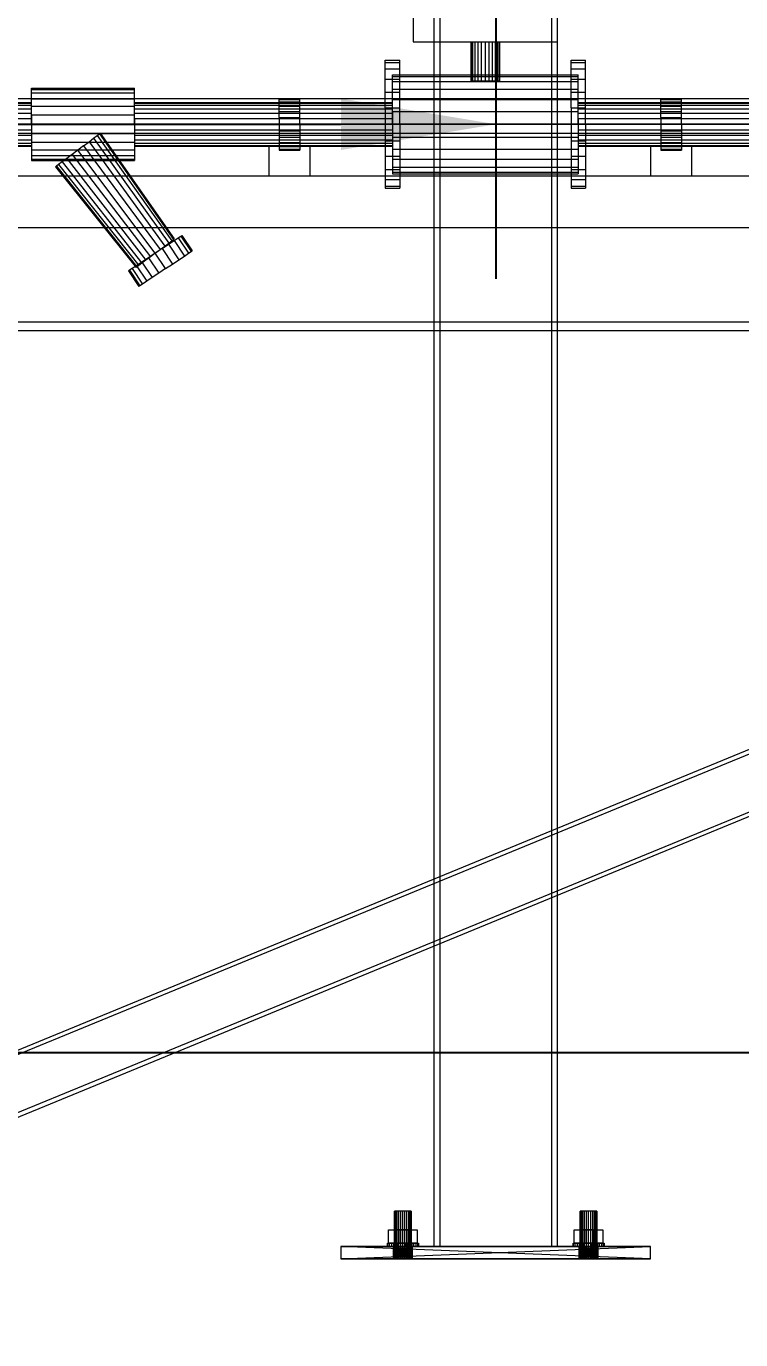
# Model space of a CAD drawing. Header units: millimetres. Extents: x -191664 to 191490, y -197311 to 10263.
# Drawn here: x 12815 to 13507, y -79 to 1195 of the extents above; entities that cross this region are included whole.
import ezdxf

# ---------------------------------------------------------------- set-up
doc = ezdxf.new("R2010")
doc.units = ezdxf.units.MM
for name, color, linetype, lineweight in [('COTAS_ENVOLVENTE_P', 1, 'Continuous', 0), ('COTAS_O', 1, 'Continuous', 0), ('COTAS_P', 1, 'Continuous', 0), ('lateral_dosificador', 7, 'Continuous', 0), ('lateral_mezcladora', 7, 'Continuous', 0)]:
    doc.layers.add(name, color=color, linetype=linetype, lineweight=lineweight)
doc.dimstyles.new('PLANTA_100', dxfattribs={"dimtxt": 250, "dimasz": 150, "dimexe": 150, "dimexo": 80, "dimgap": 100, "dimtad": 1, "dimtih": 1, "dimtoh": 1, "dimdec": 1, "dimdsep": 46, "dimcen": 0.09, "dimclrd": 1, "dimclre": 1, "dimclrt": 1, "dimadec": 0, "dimazin": 0, "dimtfac": 1, "dimtdec": 4, "dimtofl": 0, "dimtmove": 0, "dimatfit": 3, "dimfxl": 1, "dimtolj": 1, "dimtzin": 0, "dimarcsym": 0})

# ---------------------------------------------------------------- blocks, each defined once
blk = doc.blocks.new('*D4')
at = {"layer": 'COTAS_ENVOLVENTE_P', "color": 1, "lineweight": -2, "transparency": 16777216}
for p, q in [((0, -80), (0, -3250)), ((58855.1, -80), (58855.1, -3250)), ((150, -3100), (58705.1, -3100))]:
    blk.add_line(p, q, dxfattribs=at)
at = {"layer": 'COTAS_ENVOLVENTE_P', "color": 1, "transparency": 16777216}
for points in [[(150, -3075), (150, -3125), (0, -3100)], [(58705.1, -3075), (58705.1, -3125), (58855.1, -3100)]]:
    blk.add_solid(points, dxfattribs=at)
at = {"layer": 'Defpoints', "color": 0, "transparency": 16777216}
for p in [(0, 0), (58855.1, 0), (58855.1, -3100)]:
    blk.add_point(p, dxfattribs=at)
blk = doc.blocks.new('*D13')
at = {"layer": 'COTAS_O', "color": 1, "lineweight": -2, "transparency": 16777216}
for p, q in [((11569.5, 1920), (11569.5, 950)), ((13269.5, 1920), (13269.5, 950)), ((11719.5, 1100), (13119.5, 1100))]:
    blk.add_line(p, q, dxfattribs=at)
at = {"layer": 'COTAS_O', "color": 1, "transparency": 16777216}
for points in [[(11719.5, 1125), (11719.5, 1075), (11569.5, 1100)], [(13119.5, 1125), (13119.5, 1075), (13269.5, 1100)]]:
    blk.add_solid(points, dxfattribs=at)
at = {"layer": 'Defpoints', "color": 0, "transparency": 16777216}
for p in [(11569.5, 2000), (13269.5, 2000), (13269.5, 1100)]:
    blk.add_point(p, dxfattribs=at)
blk = doc.blocks.new('*D15')
at = {"layer": 'COTAS_O', "color": 1, "lineweight": -2, "transparency": 16777216}
for p, q in [((10569.5, 1020), (10569.5, 50)), ((16769.5, 1020), (16769.5, 50)), ((10719.5, 200), (16619.5, 200))]:
    blk.add_line(p, q, dxfattribs=at)
at = {"layer": 'COTAS_O', "color": 1, "transparency": 16777216}
for points in [[(10719.5, 225), (10719.5, 175), (10569.5, 200)], [(16619.5, 225), (16619.5, 175), (16769.5, 200)]]:
    blk.add_solid(points, dxfattribs=at)
at = {"layer": 'Defpoints', "color": 0, "transparency": 16777216}
for p in [(10569.5, 1100), (16769.5, 1100), (16769.5, 200)]:
    blk.add_point(p, dxfattribs=at)
blk = doc.blocks.new('*D21')
at = {"layer": 'COTAS_P', "color": 1, "lineweight": -2, "transparency": 16777216}
for p, q in [((0, -80), (0, -2350)), ((58117.1, -80), (58117.1, -2350)), ((150, -2200), (57967.1, -2200))]:
    blk.add_line(p, q, dxfattribs=at)
at = {"layer": 'COTAS_P', "color": 1, "transparency": 16777216}
for points in [[(150, -2175), (150, -2225), (0, -2200)], [(57967.1, -2175), (57967.1, -2225), (58117.1, -2200)]]:
    blk.add_solid(points, dxfattribs=at)
at = {"layer": 'Defpoints', "color": 0, "transparency": 16777216}
for p in [(0, 0), (58117.1, 0), (58117.1, -2200)]:
    blk.add_point(p, dxfattribs=at)

msp = doc.modelspace()

# ---------------------------------------------------------------- linework, layer by layer
at = {"layer": 'lateral_dosificador', "color": 8, "true_color": 0x667b86}
for p, q in [((13209.53, 2000), (13209.53, 12)), ((13215.53, 12), (13215.53, 2000)), ((13323.53, 2000), (13323.53, 12)), ((13329.53, 12), (13329.53, 2000)), ((13209.53, 12), (13329.53, 12)), ((13209.53, 12), (13215.53, 12)), ((13323.53, 12), (13329.53, 12))]:
    msp.add_line(p, q, dxfattribs=at)
at = {"layer": 'lateral_dosificador', "color": 9, "true_color": 0xaeb9be}
for p, q in [((13171.8, 46), (13171.53, 46)), ((13171.53, 0), (13171.53, 46)), ((13172.6, 46), (13171.8, 46)), ((13171.8, 0), (13171.8, 46)), ((13173.87, 46), (13172.6, 46)), ((13172.6, 0), (13172.6, 46)), ((13175.53, 46), (13173.87, 46)), ((13173.87, 0), (13173.87, 46)), ((13177.46, 46), (13175.53, 46)), ((13175.53, 0), (13175.53, 46)), ((13179.53, 46), (13177.46, 46)), ((13177.46, 0), (13177.46, 46)), ((13181.6, 46), (13179.53, 46)), ((13179.53, 0), (13179.53, 46)), ((13183.53, 46), (13181.6, 46)), ((13181.6, 0), (13181.6, 46)), ((13185.19, 46), (13183.53, 46)), ((13183.53, 0), (13183.53, 46)), ((13186.46, 46), (13185.19, 46)), ((13185.19, 0), (13185.19, 46)), ((13187.26, 46), (13186.46, 46)), ((13186.46, 0), (13186.46, 46)), ((13187.53, 46), (13187.26, 46)), ((13187.26, 0), (13187.26, 46)), ((13187.53, 46), (13187.53, 0)), ((13351.8, 46), (13351.53, 46)), ((13351.53, 0), (13351.53, 46)), ((13352.6, 46), (13351.8, 46)), ((13351.8, 0), (13351.8, 46)), ((13353.87, 46), (13352.6, 46)), ((13352.6, 0), (13352.6, 46)), ((13355.53, 46), (13353.87, 46)), ((13353.87, 0), (13353.87, 46)), ((13357.46, 46), (13355.53, 46)), ((13355.53, 0), (13355.53, 46)), ((13359.53, 46), (13357.46, 46)), ((13357.46, 0), (13357.46, 46)), ((13361.6, 46), (13359.53, 46)), ((13359.53, 0), (13359.53, 46)), ((13363.53, 46), (13361.6, 46)), ((13361.6, 0), (13361.6, 46)), ((13365.19, 46), (13363.53, 46)), ((13363.53, 0), (13363.53, 46)), ((13366.46, 46), (13365.19, 46)), ((13365.19, 0), (13365.19, 46)), ((13367.26, 46), (13366.46, 46)), ((13366.46, 0), (13366.46, 46)), ((13367.53, 46), (13367.26, 46)), ((13367.26, 0), (13367.26, 46)), ((13367.53, 46), (13367.53, 0)), ((13171.8, 0), (13171.53, 0)), ((13172.6, 0), (13171.8, 0)), ((13173.87, 0), (13172.6, 0)), ((13175.53, 0), (13173.87, 0)), ((13177.46, 0), (13175.53, 0)), ((13179.53, 0), (13177.46, 0)), ((13181.6, 0), (13179.53, 0)), ((13183.53, 0), (13181.6, 0)), ((13185.19, 0), (13183.53, 0)), ((13186.46, 0), (13185.19, 0)), ((13187.26, 0), (13186.46, 0)), ((13187.26, 0), (13187.53, 0)), ((13351.8, 0), (13351.53, 0)), ((13352.6, 0), (13351.8, 0)), ((13353.87, 0), (13352.6, 0)), ((13355.53, 0), (13353.87, 0)), ((13357.46, 0), (13355.53, 0)), ((13359.53, 0), (13357.46, 0)), ((13361.6, 0), (13359.53, 0)), ((13363.53, 0), (13361.6, 0)), ((13365.19, 0), (13363.53, 0)), ((13366.46, 0), (13365.19, 0)), ((13367.26, 0), (13366.46, 0)), ((13367.26, 0), (13367.53, 0))]:
    msp.add_line(p, q, dxfattribs=at)
at = {"layer": 'lateral_dosificador', "color": 252, "true_color": 0x8ba19a}
for p, q in [((13165.68, 15), (13165.68, 28)), ((13165.68, 28), (13172.6, 28)), ((13165.68, 28), (13171.53, 28)), ((13175.53, 28), (13171.53, 28)), ((13171.53, 28), (13171.53, 15)), ((13172.6, 15), (13172.6, 28)), ((13172.6, 28), (13186.45, 28)), ((13172.6, 28), (13175.53, 28)), ((13183.53, 28), (13175.53, 28)), ((13175.53, 28), (13175.53, 15)), ((13187.53, 28), (13183.53, 28)), ((13183.53, 28), (13183.53, 15)), ((13186.45, 28), (13183.53, 28)), ((13186.45, 15), (13186.45, 28)), ((13186.45, 28), (13193.38, 28)), ((13187.53, 15), (13187.53, 28)), ((13187.53, 28), (13193.38, 28)), ((13193.38, 28), (13193.38, 15)), ((13345.68, 15), (13345.68, 28)), ((13345.68, 28), (13352.6, 28)), ((13345.68, 28), (13351.53, 28)), ((13355.53, 28), (13351.53, 28)), ((13351.53, 28), (13351.53, 15)), ((13352.6, 15), (13352.6, 28)), ((13352.6, 28), (13366.45, 28)), ((13352.6, 28), (13355.53, 28)), ((13363.53, 28), (13355.53, 28)), ((13355.53, 28), (13355.53, 15)), ((13367.53, 28), (13363.53, 28)), ((13363.53, 28), (13363.53, 15)), ((13366.45, 28), (13363.53, 28)), ((13366.45, 15), (13366.45, 28)), ((13366.45, 28), (13373.38, 28)), ((13367.53, 15), (13367.53, 28)), ((13367.53, 28), (13373.38, 28)), ((13373.38, 28), (13373.38, 15)), ((13164.53, 12), (13164.53, 15)), ((13164.53, 15), (13165.04, 15)), ((13164.53, 15), (13170.53, 15)), ((13165.04, 12), (13165.04, 15)), ((13165.04, 15), (13166.54, 15)), ((13165.04, 15), (13170.84, 15)), ((13172.6, 15), (13165.68, 15)), ((13171.53, 15), (13165.68, 15)), ((13166.54, 12), (13166.54, 15)), ((13166.54, 15), (13168.92, 15)), ((13166.54, 15), (13171.73, 15)), ((13168.92, 12), (13168.92, 15)), ((13168.92, 15), (13172.03, 15)), ((13168.92, 15), (13173.16, 15)), ((13170.84, 15), (13170.53, 15)), ((13170.53, 15), (13170.53, 12)), ((13171.73, 15), (13170.84, 15)), ((13170.84, 15), (13170.84, 12)), ((13171.53, 15), (13175.53, 15)), ((13173.16, 15), (13171.73, 15)), ((13171.73, 15), (13171.73, 12)), ((13172.03, 12), (13172.03, 15)), ((13172.03, 15), (13175.65, 15)), ((13172.03, 15), (13175.03, 15)), ((13186.45, 15), (13172.6, 15)), ((13175.53, 15), (13172.6, 15)), ((13175.03, 15), (13173.16, 15)), ((13173.16, 15), (13173.16, 12)), ((13177.2, 15), (13175.03, 15)), ((13175.03, 15), (13175.03, 12)), ((13175.53, 15), (13183.53, 15)), ((13175.65, 12), (13175.65, 15)), ((13175.65, 15), (13179.53, 15)), ((13175.65, 15), (13177.2, 15)), ((13179.53, 15), (13177.2, 15)), ((13177.2, 15), (13177.2, 12)), ((13179.53, 12), (13179.53, 15)), ((13179.53, 15), (13183.41, 15)), ((13181.86, 15), (13179.53, 15)), ((13184.03, 15), (13181.86, 15)), ((13181.86, 15), (13181.86, 12)), ((13183.41, 15), (13181.86, 15)), ((13183.41, 12), (13183.41, 15)), ((13183.41, 15), (13187.03, 15)), ((13183.53, 15), (13187.53, 15)), ((13183.53, 15), (13186.45, 15)), ((13185.89, 15), (13184.03, 15)), ((13184.03, 15), (13184.03, 12)), ((13187.03, 15), (13184.03, 15)), ((13187.32, 15), (13185.89, 15)), ((13185.89, 15), (13185.89, 12)), ((13190.14, 15), (13185.89, 15)), ((13193.38, 15), (13186.45, 15)), ((13187.03, 12), (13187.03, 15)), ((13187.03, 15), (13190.14, 15)), ((13188.22, 15), (13187.32, 15)), ((13187.32, 15), (13187.32, 12)), ((13192.52, 15), (13187.32, 15)), ((13193.38, 15), (13187.53, 15)), ((13188.53, 15), (13188.22, 15)), ((13188.22, 15), (13188.22, 12)), ((13194.02, 15), (13188.22, 15)), ((13188.53, 12), (13188.53, 15)), ((13188.53, 15), (13194.53, 15)), ((13190.14, 12), (13190.14, 15)), ((13190.14, 15), (13192.52, 15)), ((13192.52, 12), (13192.52, 15)), ((13192.52, 15), (13194.02, 15)), ((13194.02, 12), (13194.02, 15)), ((13194.02, 15), (13194.53, 15)), ((13194.53, 15), (13194.53, 12)), ((13344.53, 12), (13344.53, 15)), ((13344.53, 15), (13345.04, 15)), ((13344.53, 15), (13350.53, 15)), ((13345.04, 12), (13345.04, 15)), ((13345.04, 15), (13346.54, 15)), ((13345.04, 15), (13350.84, 15)), ((13352.6, 15), (13345.68, 15)), ((13351.53, 15), (13345.68, 15)), ((13346.54, 12), (13346.54, 15)), ((13346.54, 15), (13348.92, 15)), ((13346.54, 15), (13351.73, 15)), ((13348.92, 12), (13348.92, 15)), ((13348.92, 15), (13352.03, 15)), ((13348.92, 15), (13353.16, 15)), ((13350.84, 15), (13350.53, 15)), ((13350.53, 15), (13350.53, 12)), ((13351.73, 15), (13350.84, 15)), ((13350.84, 15), (13350.84, 12)), ((13351.53, 15), (13355.53, 15)), ((13353.16, 15), (13351.73, 15)), ((13351.73, 15), (13351.73, 12)), ((13352.03, 12), (13352.03, 15)), ((13352.03, 15), (13355.65, 15)), ((13352.03, 15), (13355.03, 15)), ((13366.45, 15), (13352.6, 15)), ((13355.53, 15), (13352.6, 15)), ((13355.03, 15), (13353.16, 15)), ((13353.16, 15), (13353.16, 12)), ((13357.2, 15), (13355.03, 15)), ((13355.03, 15), (13355.03, 12)), ((13355.53, 15), (13363.53, 15)), ((13355.65, 12), (13355.65, 15)), ((13355.65, 15), (13359.53, 15)), ((13355.65, 15), (13357.2, 15)), ((13359.53, 15), (13357.2, 15)), ((13357.2, 15), (13357.2, 12)), ((13359.53, 12), (13359.53, 15)), ((13359.53, 15), (13363.41, 15)), ((13361.86, 15), (13359.53, 15)), ((13364.03, 15), (13361.86, 15)), ((13361.86, 15), (13361.86, 12)), ((13363.41, 15), (13361.86, 15)), ((13363.41, 12), (13363.41, 15)), ((13363.41, 15), (13367.03, 15)), ((13363.53, 15), (13367.53, 15)), ((13363.53, 15), (13366.45, 15)), ((13365.89, 15), (13364.03, 15)), ((13364.03, 15), (13364.03, 12)), ((13367.03, 15), (13364.03, 15)), ((13367.32, 15), (13365.89, 15)), ((13365.89, 15), (13365.89, 12)), ((13370.14, 15), (13365.89, 15)), ((13373.38, 15), (13366.45, 15)), ((13367.03, 12), (13367.03, 15)), ((13367.03, 15), (13370.14, 15)), ((13368.22, 15), (13367.32, 15)), ((13367.32, 15), (13367.32, 12)), ((13372.52, 15), (13367.32, 15)), ((13373.38, 15), (13367.53, 15)), ((13368.53, 15), (13368.22, 15)), ((13368.22, 15), (13368.22, 12)), ((13374.02, 15), (13368.22, 15)), ((13368.53, 12), (13368.53, 15)), ((13368.53, 15), (13374.53, 15)), ((13370.14, 12), (13370.14, 15)), ((13370.14, 15), (13372.52, 15)), ((13372.52, 12), (13372.52, 15)), ((13372.52, 15), (13374.02, 15)), ((13374.02, 12), (13374.02, 15)), ((13374.02, 15), (13374.53, 15)), ((13374.53, 15), (13374.53, 12)), ((13165.04, 12), (13164.53, 12)), ((13170.53, 12), (13164.53, 12)), ((13166.54, 12), (13165.04, 12)), ((13170.84, 12), (13165.04, 12)), ((13168.92, 12), (13166.54, 12)), ((13171.73, 12), (13166.54, 12)), ((13172.03, 12), (13168.92, 12)), ((13173.16, 12), (13168.92, 12)), ((13170.53, 12), (13170.84, 12)), ((13170.84, 12), (13171.73, 12)), ((13171.73, 12), (13173.16, 12)), ((13175.65, 12), (13172.03, 12)), ((13175.03, 12), (13172.03, 12)), ((13173.16, 12), (13175.03, 12)), ((13175.03, 12), (13177.2, 12)), ((13179.53, 12), (13175.65, 12)), ((13177.2, 12), (13175.65, 12)), ((13177.2, 12), (13179.53, 12)), ((13183.41, 12), (13179.53, 12)), ((13179.53, 12), (13181.86, 12)), ((13181.86, 12), (13184.03, 12)), ((13181.86, 12), (13183.41, 12)), ((13187.03, 12), (13183.41, 12)), ((13184.03, 12), (13185.89, 12)), ((13184.03, 12), (13187.03, 12)), ((13185.89, 12), (13187.32, 12)), ((13185.89, 12), (13190.14, 12)), ((13190.14, 12), (13187.03, 12)), ((13187.32, 12), (13188.22, 12)), ((13187.32, 12), (13192.52, 12)), ((13188.22, 12), (13188.53, 12)), ((13188.22, 12), (13194.02, 12)), ((13194.53, 12), (13188.53, 12)), ((13192.52, 12), (13190.14, 12)), ((13194.02, 12), (13192.52, 12)), ((13194.53, 12), (13194.02, 12)), ((13345.04, 12), (13344.53, 12)), ((13350.53, 12), (13344.53, 12)), ((13346.54, 12), (13345.04, 12)), ((13350.84, 12), (13345.04, 12)), ((13348.92, 12), (13346.54, 12)), ((13351.73, 12), (13346.54, 12)), ((13352.03, 12), (13348.92, 12)), ((13353.16, 12), (13348.92, 12)), ((13350.53, 12), (13350.84, 12)), ((13350.84, 12), (13351.73, 12)), ((13351.73, 12), (13353.16, 12)), ((13355.65, 12), (13352.03, 12)), ((13355.03, 12), (13352.03, 12)), ((13353.16, 12), (13355.03, 12)), ((13355.03, 12), (13357.2, 12)), ((13359.53, 12), (13355.65, 12)), ((13357.2, 12), (13355.65, 12)), ((13357.2, 12), (13359.53, 12)), ((13363.41, 12), (13359.53, 12)), ((13359.53, 12), (13361.86, 12)), ((13361.86, 12), (13364.03, 12)), ((13361.86, 12), (13363.41, 12)), ((13367.03, 12), (13363.41, 12)), ((13364.03, 12), (13365.89, 12)), ((13364.03, 12), (13367.03, 12)), ((13365.89, 12), (13367.32, 12)), ((13365.89, 12), (13370.14, 12)), ((13370.14, 12), (13367.03, 12)), ((13367.32, 12), (13368.22, 12)), ((13367.32, 12), (13372.52, 12)), ((13368.22, 12), (13368.53, 12)), ((13368.22, 12), (13374.02, 12)), ((13374.53, 12), (13368.53, 12)), ((13372.52, 12), (13370.14, 12)), ((13374.02, 12), (13372.52, 12)), ((13374.53, 12), (13374.02, 12))]:
    msp.add_line(p, q, dxfattribs=at)
at = {"layer": 'lateral_dosificador', "color": 252, "true_color": 0x82929a}
for p, q in [((13170.53, 12), (13119.53, 12)), ((13119.53, 12), (13170.7, 12)), ((13119.53, 12), (13171.21, 12)), ((13119.53, 12), (13172.05, 12)), ((13119.53, 12), (13173.16, 12)), ((13119.53, 12), (13174.53, 12)), ((13119.53, 12), (13176.08, 12)), ((13119.53, 12), (13177.77, 12)), ((13119.53, 12), (13179.53, 12)), ((13119.53, 12), (13181.28, 12)), ((13419.53, 12), (13119.53, 12)), ((13119.53, 12), (13182.97, 12)), ((13119.53, 12), (13184.53, 12)), ((13119.53, 12), (13185.89, 12)), ((13419.53, 0), (13119.53, 12)), ((13119.53, 12), (13119.53, 0)), ((13119.53, 0), (13419.53, 12)), ((13119.53, 0), (13170.53, 0)), ((13170.7, 0), (13119.53, 0)), ((13171.21, 0), (13119.53, 0)), ((13172.05, 0), (13119.53, 0)), ((13173.16, 0), (13119.53, 0)), ((13174.53, 0), (13119.53, 0)), ((13176.08, 0), (13119.53, 0)), ((13177.77, 0), (13119.53, 0)), ((13179.53, 0), (13119.53, 0)), ((13181.28, 0), (13119.53, 0)), ((13119.53, 0), (13419.53, 0)), ((13182.97, 0), (13119.53, 0)), ((13184.53, 0), (13119.53, 0)), ((13185.89, 0), (13119.53, 0)), ((13170.7, 12), (13170.53, 12)), ((13170.53, 0), (13170.7, 12)), ((13170.53, 0), (13170.53, 12)), ((13170.7, 0), (13170.53, 12)), ((13170.53, 0), (13170.7, 0)), ((13171.21, 12), (13170.7, 12)), ((13170.7, 0), (13171.21, 12)), ((13170.7, 0), (13170.7, 12)), ((13171.21, 0), (13170.7, 12)), ((13170.7, 0), (13171.21, 0)), ((13172.05, 12), (13171.21, 12)), ((13171.21, 0), (13172.05, 12)), ((13171.21, 0), (13171.21, 12)), ((13172.05, 0), (13171.21, 12)), ((13171.21, 0), (13172.05, 0)), ((13173.16, 12), (13172.05, 12)), ((13172.05, 12), (13185.89, 12)), ((13172.05, 0), (13173.16, 12)), ((13172.05, 0), (13172.05, 12)), ((13173.16, 0), (13172.05, 12)), ((13172.05, 0), (13173.16, 0)), ((13185.89, 0), (13172.05, 0)), ((13174.53, 12), (13173.16, 12)), ((13173.16, 12), (13185.89, 12)), ((13173.16, 12), (13359.53, 12)), ((13173.16, 12), (13361.28, 12)), ((13173.16, 12), (13362.97, 12)), ((13173.16, 12), (13364.53, 12)), ((13173.16, 12), (13365.89, 12)), ((13173.16, 0), (13174.53, 12)), ((13173.16, 0), (13173.16, 12)), ((13174.53, 0), (13173.16, 12)), ((13173.16, 0), (13174.53, 0)), ((13185.89, 0), (13173.16, 0)), ((13359.53, 0), (13173.16, 0)), ((13361.28, 0), (13173.16, 0)), ((13362.97, 0), (13173.16, 0)), ((13364.53, 0), (13173.16, 0)), ((13365.89, 0), (13173.16, 0)), ((13176.08, 12), (13174.53, 12)), ((13174.53, 12), (13365.89, 12)), ((13174.53, 0), (13176.08, 12)), ((13174.53, 0), (13174.53, 12)), ((13176.08, 0), (13174.53, 12)), ((13174.53, 0), (13176.08, 0)), ((13365.89, 0), (13174.53, 0)), ((13177.77, 12), (13176.08, 12)), ((13176.08, 12), (13365.89, 12)), ((13176.08, 0), (13177.77, 12)), ((13176.08, 0), (13176.08, 12)), ((13177.77, 0), (13176.08, 12)), ((13176.08, 0), (13177.77, 0)), ((13365.89, 0), (13176.08, 0)), ((13179.53, 12), (13177.77, 12)), ((13177.77, 12), (13419.53, 12)), ((13177.77, 12), (13365.89, 12)), ((13177.77, 0), (13179.53, 12)), ((13177.77, 0), (13177.77, 12)), ((13179.53, 0), (13177.77, 12)), ((13177.77, 0), (13179.53, 0)), ((13419.53, 0), (13177.77, 0)), ((13365.89, 0), (13177.77, 0)), ((13179.53, 12), (13181.28, 12)), ((13350.53, 12), (13179.53, 12)), ((13350.7, 12), (13179.53, 12)), ((13351.21, 12), (13179.53, 12)), ((13179.53, 12), (13419.53, 12)), ((13352.05, 12), (13179.53, 12)), ((13353.16, 12), (13179.53, 12)), ((13354.53, 12), (13179.53, 12)), ((13356.08, 12), (13179.53, 12)), ((13357.77, 12), (13179.53, 12)), ((13359.53, 12), (13179.53, 12)), ((13179.53, 12), (13365.89, 12)), ((13179.53, 0), (13181.28, 12)), ((13179.53, 0), (13179.53, 12)), ((13181.28, 0), (13179.53, 12)), ((13181.28, 0), (13179.53, 0)), ((13179.53, 0), (13350.53, 0)), ((13179.53, 0), (13350.7, 0)), ((13179.53, 0), (13351.21, 0)), ((13419.53, 0), (13179.53, 0)), ((13179.53, 0), (13352.05, 0)), ((13179.53, 0), (13353.16, 0)), ((13179.53, 0), (13354.53, 0)), ((13179.53, 0), (13356.08, 0)), ((13179.53, 0), (13357.77, 0)), ((13179.53, 0), (13359.53, 0)), ((13365.89, 0), (13179.53, 0)), ((13181.28, 12), (13182.97, 12)), ((13350.53, 12), (13181.28, 12)), ((13350.7, 12), (13181.28, 12)), ((13181.28, 0), (13182.97, 12)), ((13181.28, 0), (13181.28, 12)), ((13182.97, 0), (13181.28, 12)), ((13182.97, 0), (13181.28, 0)), ((13181.28, 0), (13350.53, 0)), ((13181.28, 0), (13350.7, 0)), ((13182.97, 12), (13184.53, 12)), ((13350.53, 12), (13182.97, 12)), ((13350.7, 12), (13182.97, 12)), ((13182.97, 0), (13184.53, 12)), ((13182.97, 0), (13182.97, 12)), ((13184.53, 0), (13182.97, 12)), ((13184.53, 0), (13182.97, 0)), ((13182.97, 0), (13350.53, 0)), ((13182.97, 0), (13350.7, 0)), ((13184.53, 12), (13185.89, 12)), ((13350.53, 12), (13184.53, 12)), ((13350.7, 12), (13184.53, 12)), ((13419.53, 12), (13184.53, 12)), ((13184.53, 12), (13359.53, 12)), ((13184.53, 0), (13185.89, 12)), ((13184.53, 0), (13184.53, 12)), ((13185.89, 0), (13184.53, 12)), ((13185.89, 0), (13184.53, 0)), ((13184.53, 0), (13350.53, 0)), ((13184.53, 0), (13350.7, 0)), ((13184.53, 0), (13419.53, 0)), ((13359.53, 0), (13184.53, 0)), ((13185.89, 12), (13187.01, 12)), ((13350.53, 12), (13185.89, 12)), ((13350.7, 12), (13185.89, 12)), ((13185.89, 12), (13359.53, 12)), ((13185.89, 0), (13187.01, 12)), ((13185.89, 0), (13185.89, 12)), ((13187.01, 0), (13185.89, 12)), ((13187.01, 0), (13185.89, 0)), ((13185.89, 0), (13350.53, 0)), ((13185.89, 0), (13350.7, 0)), ((13359.53, 0), (13185.89, 0)), ((13187.01, 12), (13187.84, 12)), ((13350.53, 12), (13187.01, 12)), ((13350.7, 12), (13187.01, 12)), ((13187.01, 12), (13359.53, 12)), ((13187.01, 0), (13187.84, 12)), ((13187.01, 0), (13187.01, 12)), ((13187.84, 0), (13187.01, 12)), ((13187.84, 0), (13187.01, 0)), ((13187.01, 0), (13350.53, 0)), ((13187.01, 0), (13350.7, 0)), ((13359.53, 0), (13187.01, 0)), ((13187.84, 12), (13188.36, 12)), ((13350.53, 12), (13187.84, 12)), ((13350.7, 12), (13187.84, 12)), ((13187.84, 12), (13359.53, 12)), ((13187.84, 0), (13188.36, 12)), ((13187.84, 0), (13187.84, 12)), ((13188.36, 0), (13187.84, 12)), ((13188.36, 0), (13187.84, 0)), ((13187.84, 0), (13350.53, 0)), ((13187.84, 0), (13350.7, 0)), ((13359.53, 0), (13187.84, 0)), ((13188.36, 12), (13188.53, 12)), ((13350.53, 12), (13188.36, 12)), ((13350.7, 12), (13188.36, 12)), ((13188.36, 12), (13359.53, 12)), ((13188.36, 0), (13188.53, 12)), ((13188.36, 0), (13188.36, 12)), ((13188.53, 0), (13188.36, 12)), ((13188.53, 0), (13188.36, 0)), ((13188.36, 0), (13350.53, 0)), ((13188.36, 0), (13350.7, 0)), ((13359.53, 0), (13188.36, 0)), ((13188.53, 12), (13350.53, 12)), ((13350.7, 12), (13188.53, 12)), ((13188.53, 12), (13351.21, 12)), ((13188.53, 12), (13352.05, 12)), ((13188.53, 12), (13353.16, 12)), ((13188.53, 12), (13354.53, 12)), ((13188.53, 12), (13356.08, 12)), ((13188.53, 12), (13357.77, 12)), ((13188.53, 12), (13359.53, 12)), ((13188.53, 12), (13188.53, 0)), ((13350.53, 0), (13188.53, 0)), ((13188.53, 0), (13350.7, 0)), ((13351.21, 0), (13188.53, 0)), ((13352.05, 0), (13188.53, 0)), ((13353.16, 0), (13188.53, 0)), ((13354.53, 0), (13188.53, 0)), ((13356.08, 0), (13188.53, 0)), ((13357.77, 0), (13188.53, 0)), ((13359.53, 0), (13188.53, 0)), ((13350.53, 12), (13350.7, 12)), ((13350.53, 0), (13350.7, 12)), ((13350.53, 0), (13350.53, 12)), ((13350.7, 0), (13350.53, 12)), ((13350.7, 0), (13350.53, 0)), ((13351.21, 12), (13350.7, 12)), ((13350.7, 0), (13351.21, 12)), ((13350.7, 0), (13350.7, 12)), ((13351.21, 0), (13350.7, 12)), ((13350.7, 0), (13351.21, 0)), ((13352.05, 12), (13351.21, 12)), ((13351.21, 0), (13352.05, 12)), ((13351.21, 0), (13351.21, 12)), ((13352.05, 0), (13351.21, 12)), ((13351.21, 0), (13352.05, 0)), ((13353.16, 12), (13352.05, 12)), ((13352.05, 0), (13353.16, 12)), ((13352.05, 0), (13352.05, 12)), ((13353.16, 0), (13352.05, 12)), ((13352.05, 0), (13353.16, 0)), ((13354.53, 12), (13353.16, 12)), ((13353.16, 0), (13354.53, 12)), ((13353.16, 0), (13353.16, 12)), ((13354.53, 0), (13353.16, 12)), ((13353.16, 0), (13354.53, 0)), ((13356.08, 12), (13354.53, 12)), ((13354.53, 12), (13419.53, 12)), ((13354.53, 0), (13356.08, 12)), ((13354.53, 0), (13354.53, 12)), ((13356.08, 0), (13354.53, 12)), ((13354.53, 0), (13356.08, 0)), ((13419.53, 0), (13354.53, 0)), ((13357.77, 12), (13356.08, 12)), ((13356.08, 12), (13419.53, 12)), ((13356.08, 0), (13357.77, 12)), ((13356.08, 0), (13356.08, 12)), ((13357.77, 0), (13356.08, 12)), ((13356.08, 0), (13357.77, 0)), ((13419.53, 0), (13356.08, 0)), ((13359.53, 12), (13357.77, 12)), ((13357.77, 12), (13419.53, 12)), ((13357.77, 0), (13359.53, 12)), ((13357.77, 0), (13357.77, 12)), ((13359.53, 0), (13357.77, 12)), ((13357.77, 0), (13359.53, 0)), ((13419.53, 0), (13357.77, 0)), ((13419.53, 12), (13359.53, 12)), ((13361.28, 12), (13359.53, 12)), ((13359.53, 12), (13365.89, 12)), ((13359.53, 12), (13367.01, 12)), ((13359.53, 12), (13367.84, 12)), ((13359.53, 12), (13368.36, 12)), ((13359.53, 12), (13368.53, 12)), ((13359.53, 0), (13361.28, 12)), ((13359.53, 0), (13359.53, 12)), ((13361.28, 0), (13359.53, 12)), ((13359.53, 0), (13419.53, 0)), ((13359.53, 0), (13361.28, 0)), ((13365.89, 0), (13359.53, 0)), ((13367.01, 0), (13359.53, 0)), ((13367.84, 0), (13359.53, 0)), ((13368.36, 0), (13359.53, 0)), ((13368.53, 0), (13359.53, 0)), ((13419.53, 12), (13361.28, 12)), ((13362.97, 12), (13361.28, 12)), ((13361.28, 12), (13368.53, 12)), ((13361.28, 0), (13362.97, 12)), ((13361.28, 0), (13361.28, 12)), ((13362.97, 0), (13361.28, 12)), ((13361.28, 0), (13419.53, 0)), ((13361.28, 0), (13362.97, 0)), ((13368.53, 0), (13361.28, 0)), ((13419.53, 12), (13362.97, 12)), ((13364.53, 12), (13362.97, 12)), ((13368.53, 12), (13362.97, 12)), ((13362.97, 0), (13364.53, 12)), ((13362.97, 0), (13362.97, 12)), ((13364.53, 0), (13362.97, 12)), ((13362.97, 0), (13419.53, 0)), ((13362.97, 0), (13364.53, 0)), ((13362.97, 0), (13368.53, 0)), ((13419.53, 12), (13364.53, 12)), ((13365.89, 12), (13364.53, 12)), ((13368.53, 12), (13364.53, 12)), ((13364.53, 0), (13365.89, 12)), ((13364.53, 0), (13364.53, 12)), ((13365.89, 0), (13364.53, 12)), ((13364.53, 0), (13419.53, 0)), ((13364.53, 0), (13365.89, 0)), ((13364.53, 0), (13368.53, 0)), ((13419.53, 12), (13365.89, 12)), ((13367.01, 12), (13365.89, 12)), ((13368.53, 12), (13365.89, 12)), ((13365.89, 0), (13367.01, 12)), ((13365.89, 0), (13365.89, 12)), ((13367.01, 0), (13365.89, 12)), ((13365.89, 0), (13419.53, 0)), ((13365.89, 0), (13367.01, 0)), ((13365.89, 0), (13368.53, 0)), ((13419.53, 12), (13367.01, 12)), ((13367.84, 12), (13367.01, 12)), ((13368.53, 12), (13367.01, 12)), ((13367.01, 0), (13367.84, 12)), ((13367.01, 0), (13367.01, 12)), ((13367.84, 0), (13367.01, 12)), ((13367.01, 0), (13419.53, 0)), ((13367.01, 0), (13367.84, 0)), ((13367.01, 0), (13368.53, 0)), ((13419.53, 12), (13367.84, 12)), ((13368.36, 12), (13367.84, 12)), ((13367.84, 0), (13368.36, 12)), ((13367.84, 0), (13367.84, 12)), ((13368.36, 0), (13367.84, 12)), ((13367.84, 0), (13419.53, 0)), ((13367.84, 0), (13368.36, 0)), ((13419.53, 12), (13368.36, 12)), ((13368.53, 12), (13368.36, 12)), ((13368.36, 0), (13368.53, 12)), ((13368.36, 0), (13368.36, 12)), ((13368.53, 0), (13368.36, 12)), ((13368.36, 0), (13419.53, 0)), ((13368.36, 0), (13368.53, 0)), ((13419.53, 12), (13368.53, 12)), ((13368.53, 12), (13368.53, 0)), ((13368.53, 0), (13419.53, 0)), ((13419.53, 0), (13419.53, 12))]:
    msp.add_line(p, q, dxfattribs=at)
at = {"layer": 'lateral_mezcladora', "color": 139, "true_color": 0x344b58}
for p, q in [((13189.53, 1280), (13189.53, 1180)), ((13329.53, 1180), (13329.53, 1280)), ((13189.53, 1180), (13329.53, 1180)), ((13049.53, 1078.8), (13089.53, 1078.8)), ((13049.53, 1078.8), (13049.53, 1050)), ((13089.53, 1050), (13089.53, 1078.8)), ((13419.53, 1078.8), (13459.53, 1078.8)), ((13419.53, 1078.8), (13419.53, 1050)), ((13459.53, 1050), (13459.53, 1078.8)), ((12619.53, 1050), (14919.53, 1050)), ((13049.53, 1050), (13089.53, 1050)), ((13419.53, 1050), (13459.53, 1050)), ((12619.53, 1000), (14919.53, 1000))]:
    msp.add_line(p, q, dxfattribs=at)
at = {"layer": 'lateral_mezcladora', "color": 9, "true_color": 0xb9c5c9}
for p, q in [((13245.53, 1180), (13246.01, 1180)), ((13245.53, 1180), (13245.53, 1142)), ((13246.01, 1180), (13247.4, 1180)), ((13246.01, 1142), (13246.01, 1180)), ((13247.4, 1180), (13249.63, 1180)), ((13247.4, 1142), (13247.4, 1180)), ((13249.63, 1180), (13252.53, 1180)), ((13249.63, 1142), (13249.63, 1180)), ((13252.53, 1180), (13255.91, 1180)), ((13252.53, 1142), (13252.53, 1180)), ((13255.91, 1180), (13259.53, 1180)), ((13255.91, 1142), (13255.91, 1180)), ((13259.53, 1180), (13263.15, 1180)), ((13259.53, 1142), (13259.53, 1180)), ((13263.15, 1180), (13266.53, 1180)), ((13263.15, 1142), (13263.15, 1180)), ((13266.53, 1180), (13269.43, 1180)), ((13266.53, 1142), (13266.53, 1180)), ((13269.43, 1180), (13271.65, 1180)), ((13269.43, 1142), (13269.43, 1180)), ((13271.65, 1180), (13273.05, 1180)), ((13271.65, 1142), (13271.65, 1180)), ((13273.05, 1180), (13273.53, 1180)), ((13273.05, 1142), (13273.05, 1180)), ((13273.53, 1142), (13273.53, 1180)), ((13162.53, 1159.89), (13162.53, 1162)), ((13162.53, 1162), (13176.53, 1162)), ((13162.53, 1153.69), (13162.53, 1159.89)), ((13162.53, 1159.89), (13176.53, 1159.89)), ((13176.53, 1159.89), (13176.53, 1162)), ((13176.53, 1153.69), (13176.53, 1159.89)), ((13342.53, 1159.89), (13342.53, 1162)), ((13342.53, 1162), (13356.53, 1162)), ((13342.53, 1153.69), (13342.53, 1159.89)), ((13342.53, 1159.89), (13356.53, 1159.89)), ((13356.53, 1159.89), (13356.53, 1162)), ((13356.53, 1153.69), (13356.53, 1159.89)), ((13162.53, 1143.84), (13162.53, 1153.69)), ((13162.53, 1153.69), (13176.53, 1153.69)), ((13169.53, 1146.36), (13169.53, 1148)), ((13169.53, 1148), (13349.53, 1148)), ((13169.53, 1141.57), (13169.53, 1146.36)), ((13169.53, 1146.36), (13349.53, 1146.36)), ((13176.53, 1143.84), (13176.53, 1153.69)), ((13342.53, 1143.84), (13342.53, 1153.69)), ((13342.53, 1153.69), (13356.53, 1153.69)), ((13349.53, 1146.36), (13349.53, 1148)), ((13349.53, 1141.57), (13349.53, 1146.36)), ((13356.53, 1143.84), (13356.53, 1153.69)), ((13162.53, 1131), (13162.53, 1143.84)), ((13162.53, 1143.84), (13176.53, 1143.84)), ((13169.53, 1133.94), (13169.53, 1141.57)), ((13169.53, 1141.57), (13349.53, 1141.57)), ((13169.53, 1124), (13169.53, 1133.94)), ((13169.53, 1133.94), (13349.53, 1133.94)), ((13176.53, 1131), (13176.53, 1143.84)), ((13246.01, 1142), (13245.53, 1142)), ((13246.01, 1142), (13247.4, 1142)), ((13247.4, 1142), (13249.63, 1142)), ((13249.63, 1142), (13252.53, 1142)), ((13252.53, 1142), (13255.91, 1142)), ((13255.91, 1142), (13259.53, 1142)), ((13259.53, 1142), (13263.15, 1142)), ((13263.15, 1142), (13266.53, 1142)), ((13266.53, 1142), (13269.43, 1142)), ((13269.43, 1142), (13271.65, 1142)), ((13271.65, 1142), (13273.05, 1142)), ((13273.05, 1142), (13273.53, 1142)), ((13342.53, 1131), (13342.53, 1143.84)), ((13342.53, 1143.84), (13356.53, 1143.84)), ((13349.53, 1133.94), (13349.53, 1141.57)), ((13349.53, 1124), (13349.53, 1133.94)), ((13356.53, 1131), (13356.53, 1143.84)), ((13059.53, 1124.15), (13059.53, 1125)), ((13059.53, 1125), (13079.53, 1125)), ((13059.53, 1121.65), (13059.53, 1124.15)), ((13059.53, 1124.15), (13079.53, 1124.15)), ((13059.53, 1117.68), (13059.53, 1121.65)), ((13059.53, 1121.65), (13079.53, 1121.65)), ((13079.53, 1124.15), (13079.53, 1125)), ((13079.53, 1121.65), (13079.53, 1124.15)), ((13079.53, 1117.68), (13079.53, 1121.65)), ((13162.53, 1116.05), (13162.53, 1131)), ((13162.53, 1131), (13176.53, 1131)), ((13169.53, 1112.42), (13169.53, 1124)), ((13169.53, 1124), (13349.53, 1124)), ((13176.53, 1116.05), (13176.53, 1131)), ((13342.53, 1116.05), (13342.53, 1131)), ((13342.53, 1131), (13356.53, 1131)), ((13349.53, 1112.42), (13349.53, 1124)), ((13356.53, 1116.05), (13356.53, 1131)), ((13429.53, 1124.15), (13429.53, 1125)), ((13429.53, 1125), (13449.53, 1125)), ((13429.53, 1121.65), (13429.53, 1124.15)), ((13429.53, 1124.15), (13449.53, 1124.15)), ((13429.53, 1117.68), (13429.53, 1121.65)), ((13429.53, 1121.65), (13449.53, 1121.65)), ((13449.53, 1124.15), (13449.53, 1125)), ((13449.53, 1121.65), (13449.53, 1124.15)), ((13449.53, 1117.68), (13449.53, 1121.65)), ((13059.53, 1112.5), (13059.53, 1117.68)), ((13059.53, 1117.68), (13079.53, 1117.68)), ((13059.53, 1106.47), (13059.53, 1112.5)), ((13059.53, 1112.5), (13079.53, 1112.5)), ((13079.53, 1112.5), (13079.53, 1117.68)), ((13079.53, 1106.47), (13079.53, 1112.5)), ((13162.53, 1116.05), (13162.53, 1100)), ((13162.53, 1116.05), (13176.53, 1116.05)), ((13169.53, 1112.42), (13169.53, 1100)), ((13169.53, 1112.42), (13349.53, 1112.42)), ((13176.53, 1100), (13176.53, 1116.05)), ((13342.53, 1116.05), (13342.53, 1100)), ((13342.53, 1116.05), (13356.53, 1116.05)), ((13349.53, 1100), (13349.53, 1112.42)), ((13356.53, 1100), (13356.53, 1116.05)), ((13429.53, 1112.5), (13429.53, 1117.68)), ((13429.53, 1117.68), (13449.53, 1117.68)), ((13429.53, 1106.47), (13429.53, 1112.5)), ((13429.53, 1112.5), (13449.53, 1112.5)), ((13449.53, 1112.5), (13449.53, 1117.68)), ((13449.53, 1106.47), (13449.53, 1112.5)), ((13059.53, 1106.47), (13059.53, 1100)), ((13059.53, 1106.47), (13079.53, 1106.47)), ((13059.53, 1100), (13059.53, 1093.53)), ((13079.53, 1100), (13059.53, 1100)), ((13079.53, 1100), (13079.53, 1106.47)), ((13079.53, 1100), (13079.53, 1093.53)), ((13162.53, 1100), (13162.53, 1083.95)), ((13176.53, 1100), (13162.53, 1100)), ((13169.53, 1100), (13169.53, 1087.58)), ((13349.53, 1100), (13169.53, 1100)), ((13176.53, 1100), (13176.53, 1083.95)), ((13342.53, 1100), (13342.53, 1083.95)), ((13356.53, 1100), (13342.53, 1100)), ((13349.53, 1100), (13349.53, 1087.58)), ((13356.53, 1100), (13356.53, 1083.95)), ((13429.53, 1106.47), (13429.53, 1100)), ((13429.53, 1106.47), (13449.53, 1106.47)), ((13429.53, 1100), (13429.53, 1093.53)), ((13449.53, 1100), (13429.53, 1100)), ((13449.53, 1100), (13449.53, 1106.47)), ((13449.53, 1100), (13449.53, 1093.53)), ((13059.53, 1093.53), (13059.53, 1087.5)), ((13059.53, 1093.53), (13079.53, 1093.53)), ((13059.53, 1087.5), (13059.53, 1082.32)), ((13059.53, 1087.5), (13079.53, 1087.5)), ((13079.53, 1093.53), (13079.53, 1087.5)), ((13079.53, 1087.5), (13079.53, 1082.32)), ((13162.53, 1083.95), (13162.53, 1069)), ((13162.53, 1083.95), (13176.53, 1083.95)), ((13169.53, 1087.58), (13169.53, 1076)), ((13169.53, 1087.58), (13349.53, 1087.58)), ((13176.53, 1083.95), (13176.53, 1069)), ((13342.53, 1083.95), (13342.53, 1069)), ((13342.53, 1083.95), (13356.53, 1083.95)), ((13349.53, 1087.58), (13349.53, 1076)), ((13356.53, 1083.95), (13356.53, 1069)), ((13429.53, 1093.53), (13429.53, 1087.5)), ((13429.53, 1093.53), (13449.53, 1093.53)), ((13429.53, 1087.5), (13429.53, 1082.32)), ((13429.53, 1087.5), (13449.53, 1087.5)), ((13449.53, 1093.53), (13449.53, 1087.5)), ((13449.53, 1087.5), (13449.53, 1082.32)), ((13059.53, 1082.32), (13059.53, 1078.35)), ((13059.53, 1082.32), (13079.53, 1082.32)), ((13059.53, 1078.35), (13059.53, 1075.85)), ((13059.53, 1078.35), (13079.53, 1078.35)), ((13059.53, 1075.85), (13059.53, 1075)), ((13059.53, 1075.85), (13079.53, 1075.85)), ((13059.53, 1075), (13079.53, 1075)), ((13079.53, 1082.32), (13079.53, 1078.35)), ((13079.53, 1078.35), (13079.53, 1075.85)), ((13079.53, 1075.85), (13079.53, 1075)), ((13169.53, 1076), (13169.53, 1066.06)), ((13169.53, 1076), (13349.53, 1076)), ((13349.53, 1076), (13349.53, 1066.06)), ((13429.53, 1082.32), (13429.53, 1078.35)), ((13429.53, 1082.32), (13449.53, 1082.32)), ((13429.53, 1078.35), (13429.53, 1075.85)), ((13429.53, 1078.35), (13449.53, 1078.35)), ((13429.53, 1075.85), (13429.53, 1075)), ((13429.53, 1075.85), (13449.53, 1075.85)), ((13429.53, 1075), (13449.53, 1075)), ((13449.53, 1082.32), (13449.53, 1078.35)), ((13449.53, 1078.35), (13449.53, 1075.85)), ((13449.53, 1075.85), (13449.53, 1075)), ((13162.53, 1069), (13162.53, 1056.16)), ((13162.53, 1069), (13176.53, 1069)), ((13169.53, 1066.06), (13169.53, 1058.43)), ((13169.53, 1066.06), (13349.53, 1066.06)), ((13169.53, 1058.43), (13169.53, 1053.64)), ((13169.53, 1058.43), (13349.53, 1058.43)), ((13176.53, 1069), (13176.53, 1056.16)), ((13342.53, 1069), (13342.53, 1056.16)), ((13342.53, 1069), (13356.53, 1069)), ((13349.53, 1066.06), (13349.53, 1058.43)), ((13349.53, 1058.43), (13349.53, 1053.64)), ((13356.53, 1069), (13356.53, 1056.16)), ((13162.53, 1056.16), (13162.53, 1046.31)), ((13162.53, 1056.16), (13176.53, 1056.16)), ((13162.53, 1046.31), (13162.53, 1040.11)), ((13162.53, 1046.31), (13176.53, 1046.31)), ((13169.53, 1053.64), (13169.53, 1052)), ((13169.53, 1053.64), (13349.53, 1053.64)), ((13169.53, 1052), (13349.53, 1052)), ((13176.53, 1056.16), (13176.53, 1046.31)), ((13176.53, 1046.31), (13176.53, 1040.11)), ((13342.53, 1056.16), (13342.53, 1046.31)), ((13342.53, 1056.16), (13356.53, 1056.16)), ((13342.53, 1046.31), (13342.53, 1040.11)), ((13342.53, 1046.31), (13356.53, 1046.31)), ((13349.53, 1053.64), (13349.53, 1052)), ((13356.53, 1056.16), (13356.53, 1046.31)), ((13356.53, 1046.31), (13356.53, 1040.11)), ((13162.53, 1040.11), (13162.53, 1038)), ((13162.53, 1040.11), (13176.53, 1040.11)), ((13162.53, 1038), (13176.53, 1038)), ((13176.53, 1040.11), (13176.53, 1038)), ((13342.53, 1040.11), (13342.53, 1038)), ((13342.53, 1040.11), (13356.53, 1040.11)), ((13342.53, 1038), (13356.53, 1038)), ((13356.53, 1040.11), (13356.53, 1038)), ((12946.2, 979.45), (12952.43, 983.6)), ((12952.43, 983.6), (12957.77, 987.16)), ((12952.43, 983.6), (12962.43, 968.6)), ((12957.77, 987.16), (12961.87, 989.89)), ((12957.77, 987.16), (12967.77, 972.16)), ((12961.87, 989.89), (12964.44, 991.61)), ((12961.87, 989.89), (12971.87, 974.89)), ((12964.44, 991.61), (12965.32, 992.2)), ((12964.44, 991.61), (12974.44, 976.61)), ((12965.32, 992.2), (12975.32, 977.2)), ((12932.85, 970.55), (12926.63, 966.4)), ((12939.53, 975), (12932.85, 970.55)), ((12932.85, 970.55), (12942.85, 955.55)), ((12946.2, 979.45), (12939.53, 975)), ((12949.53, 960), (12939.53, 975)), ((12946.2, 979.45), (12956.2, 964.45)), ((12956.2, 964.45), (12962.43, 968.6)), ((12962.43, 968.6), (12967.77, 972.16)), ((12967.77, 972.16), (12971.87, 974.89)), ((12971.87, 974.89), (12974.44, 976.61)), ((12974.44, 976.61), (12975.32, 977.2)), ((12914.61, 958.39), (12913.74, 957.8)), ((12913.74, 957.8), (12923.74, 942.8)), ((12917.19, 960.11), (12914.61, 958.39)), ((12914.61, 958.39), (12924.61, 943.39)), ((12921.29, 962.84), (12917.19, 960.11)), ((12917.19, 960.11), (12927.19, 945.11)), ((12926.63, 966.4), (12921.29, 962.84)), ((12921.29, 962.84), (12931.29, 947.84)), ((12926.63, 966.4), (12936.63, 951.4)), ((12942.85, 955.55), (12936.63, 951.4)), ((12949.53, 960), (12942.85, 955.55)), ((12949.53, 960), (12956.2, 964.45)), ((12924.61, 943.39), (12923.74, 942.8)), ((12927.19, 945.11), (12924.61, 943.39)), ((12931.29, 947.84), (12927.19, 945.11)), ((12936.63, 951.4), (12931.29, 947.84))]:
    msp.add_line(p, q, dxfattribs=at)
at = {"layer": 'lateral_mezcladora', "color": 55, "true_color": 0xb2944d}
for p, q in [((12819.53, 1133.81), (12819.53, 1135)), ((12819.53, 1135), (12919.53, 1135)), ((12819.53, 1130.31), (12819.53, 1133.81)), ((12819.53, 1133.81), (12919.53, 1133.81)), ((12919.53, 1133.81), (12919.53, 1135)), ((12919.53, 1130.31), (12919.53, 1133.81)), ((12819.53, 1124.75), (12819.53, 1130.31)), ((12819.53, 1130.31), (12919.53, 1130.31)), ((12819.53, 1117.5), (12819.53, 1124.75)), ((12819.53, 1124.75), (12919.53, 1124.75)), ((12919.53, 1124.75), (12919.53, 1130.31)), ((12919.53, 1117.5), (12919.53, 1124.75)), ((12819.53, 1109.06), (12819.53, 1117.5)), ((12819.53, 1117.5), (12919.53, 1117.5)), ((12819.53, 1109.06), (12819.53, 1100)), ((12819.53, 1109.06), (12919.53, 1109.06)), ((12919.53, 1109.06), (12919.53, 1117.5)), ((12919.53, 1100), (12919.53, 1109.06)), ((12819.53, 1100), (12819.53, 1090.94)), ((12919.53, 1100), (12819.53, 1100)), ((12919.53, 1100), (12919.53, 1090.94)), ((12819.53, 1090.94), (12819.53, 1082.5)), ((12819.53, 1090.94), (12919.53, 1090.94)), ((12819.53, 1082.5), (12819.53, 1075.25)), ((12819.53, 1082.5), (12919.53, 1082.5)), ((12870.12, 1079.19), (12875.33, 1083.1)), ((12875.33, 1083.1), (12879.8, 1086.46)), ((12875.33, 1083.1), (12948.73, 981.9)), ((12879.8, 1086.46), (12883.23, 1089.03)), ((12879.8, 1086.46), (12952.54, 984.76)), ((12883.23, 1089.03), (12885.39, 1090.65)), ((12883.23, 1089.03), (12955.46, 986.95)), ((12885.39, 1090.65), (12886.13, 1091.2)), ((12885.39, 1090.65), (12957.3, 988.33)), ((12886.13, 1091.2), (12957.93, 988.8)), ((12919.53, 1090.94), (12919.53, 1082.5)), ((12919.53, 1082.5), (12919.53, 1075.25)), ((12819.53, 1075.25), (12819.53, 1069.69)), ((12819.53, 1075.25), (12919.53, 1075.25)), ((12858.94, 1070.81), (12853.73, 1066.9)), ((12864.53, 1075), (12858.94, 1070.81)), ((12858.94, 1070.81), (12934.77, 971.43)), ((12870.12, 1079.19), (12864.53, 1075)), ((12939.53, 975), (12864.53, 1075)), ((12870.12, 1079.19), (12944.29, 978.57)), ((12919.53, 1075.25), (12919.53, 1069.69)), ((12819.53, 1069.69), (12819.53, 1066.19)), ((12819.53, 1069.69), (12919.53, 1069.69)), ((12819.53, 1066.19), (12819.53, 1065)), ((12819.53, 1066.19), (12919.53, 1066.19)), ((12819.53, 1065), (12919.53, 1065)), ((12843.66, 1059.35), (12842.93, 1058.8)), ((12842.93, 1058.8), (12921.13, 961.2)), ((12845.82, 1060.97), (12843.66, 1059.35)), ((12843.66, 1059.35), (12921.76, 961.67)), ((12849.26, 1063.54), (12845.82, 1060.97)), ((12845.82, 1060.97), (12923.59, 963.05)), ((12853.73, 1066.9), (12849.26, 1063.54)), ((12849.26, 1063.54), (12926.52, 965.24)), ((12853.73, 1066.9), (12930.33, 968.1)), ((12919.53, 1069.69), (12919.53, 1066.19)), ((12919.53, 1066.19), (12919.53, 1065)), ((12944.29, 978.57), (12948.73, 981.9)), ((12948.73, 981.9), (12952.54, 984.76)), ((12952.54, 984.76), (12955.46, 986.95)), ((12955.46, 986.95), (12957.3, 988.33)), ((12957.3, 988.33), (12957.93, 988.8)), ((12930.33, 968.1), (12926.52, 965.24)), ((12934.77, 971.43), (12930.33, 968.1)), ((12939.53, 975), (12934.77, 971.43)), ((12939.53, 975), (12944.29, 978.57)), ((12921.76, 961.67), (12921.13, 961.2)), ((12923.59, 963.05), (12921.76, 961.67)), ((12926.52, 965.24), (12923.59, 963.05))]:
    msp.add_line(p, q, dxfattribs=at)
at = {"layer": 'lateral_mezcladora', "color": 251, "true_color": 0x64686b}
msp.add_line((10569.53, 1125), (16769.53, 1125), dxfattribs=at)
at = {"layer": 'lateral_mezcladora', "color": 134, "true_color": 0x238fa9}
for p, q in [((12519.53, 1121.2), (12819.53, 1121.2)), ((12819.53, 1120.48), (12819.53, 1121.2)), ((12919.53, 1120.48), (12919.53, 1121.2)), ((12919.53, 1121.2), (13169.53, 1121.2)), ((13169.53, 1120.48), (13169.53, 1121.2)), ((13349.53, 1120.48), (13349.53, 1121.2)), ((13349.53, 1121.2), (13569.53, 1121.2)), ((12519.53, 1120.48), (12819.53, 1120.48)), ((12519.53, 1118.36), (12819.53, 1118.36)), ((12519.53, 1114.99), (12819.53, 1114.99)), ((12519.53, 1110.6), (12819.53, 1110.6)), ((12819.53, 1118.36), (12819.53, 1120.48)), ((12819.53, 1114.99), (12819.53, 1118.36)), ((12819.53, 1110.6), (12819.53, 1114.99)), ((12819.53, 1105.49), (12819.53, 1110.6)), ((12919.53, 1118.36), (12919.53, 1120.48)), ((12919.53, 1120.48), (13169.53, 1120.48)), ((12919.53, 1114.99), (12919.53, 1118.36)), ((12919.53, 1118.36), (13169.53, 1118.36)), ((12919.53, 1110.6), (12919.53, 1114.99)), ((12919.53, 1114.99), (13169.53, 1114.99)), ((12919.53, 1105.49), (12919.53, 1110.6)), ((12919.53, 1110.6), (13169.53, 1110.6)), ((13169.53, 1118.36), (13169.53, 1120.48)), ((13169.53, 1114.99), (13169.53, 1118.36)), ((13169.53, 1110.6), (13169.53, 1114.99)), ((13169.53, 1105.49), (13169.53, 1110.6)), ((13349.53, 1118.36), (13349.53, 1120.48)), ((13349.53, 1120.48), (13569.53, 1120.48)), ((13349.53, 1114.99), (13349.53, 1118.36)), ((13349.53, 1118.36), (13569.53, 1118.36)), ((13349.53, 1110.6), (13349.53, 1114.99)), ((13349.53, 1114.99), (13569.53, 1114.99)), ((13349.53, 1105.49), (13349.53, 1110.6)), ((13349.53, 1110.6), (13569.53, 1110.6)), ((12519.53, 1105.49), (12819.53, 1105.49)), ((12819.53, 1100), (12519.53, 1100)), ((12819.53, 1100), (12819.53, 1105.49)), ((12819.53, 1100), (12819.53, 1094.51)), ((12919.53, 1105.49), (12919.53, 1100)), ((12919.53, 1105.49), (13169.53, 1105.49)), ((12919.53, 1100), (12919.53, 1094.51)), ((13169.53, 1100), (12919.53, 1100)), ((13169.53, 1100), (13169.53, 1105.49)), ((13169.53, 1100), (13169.53, 1094.51)), ((13349.53, 1105.49), (13349.53, 1100)), ((13349.53, 1105.49), (13569.53, 1105.49)), ((13349.53, 1100), (13349.53, 1094.51)), ((13569.53, 1100), (13349.53, 1100)), ((12519.53, 1094.51), (12819.53, 1094.51)), ((12519.53, 1089.4), (12819.53, 1089.4)), ((12519.53, 1085.01), (12819.53, 1085.01)), ((12819.53, 1094.51), (12819.53, 1089.4)), ((12819.53, 1089.4), (12819.53, 1085.01)), ((12819.53, 1085.01), (12819.53, 1081.64)), ((12919.53, 1094.51), (12919.53, 1089.4)), ((12919.53, 1094.51), (13169.53, 1094.51)), ((12919.53, 1089.4), (12919.53, 1085.01)), ((12919.53, 1089.4), (13169.53, 1089.4)), ((12919.53, 1085.01), (12919.53, 1081.64)), ((12919.53, 1085.01), (13169.53, 1085.01)), ((13169.53, 1094.51), (13169.53, 1089.4)), ((13169.53, 1089.4), (13169.53, 1085.01)), ((13169.53, 1085.01), (13169.53, 1081.64)), ((13349.53, 1094.51), (13349.53, 1089.4)), ((13349.53, 1094.51), (13569.53, 1094.51)), ((13349.53, 1089.4), (13349.53, 1085.01)), ((13349.53, 1089.4), (13569.53, 1089.4)), ((13349.53, 1085.01), (13349.53, 1081.64)), ((13349.53, 1085.01), (13569.53, 1085.01)), ((12519.53, 1081.64), (12819.53, 1081.64)), ((12519.53, 1079.52), (12819.53, 1079.52)), ((12519.53, 1078.8), (12819.53, 1078.8)), ((12819.53, 1081.64), (12819.53, 1079.52)), ((12819.53, 1079.52), (12819.53, 1078.8)), ((12919.53, 1081.64), (12919.53, 1079.52)), ((12919.53, 1081.64), (13169.53, 1081.64)), ((12919.53, 1079.52), (12919.53, 1078.8)), ((12919.53, 1079.52), (13169.53, 1079.52)), ((12919.53, 1078.8), (13169.53, 1078.8)), ((13169.53, 1081.64), (13169.53, 1079.52)), ((13169.53, 1079.52), (13169.53, 1078.8)), ((13349.53, 1081.64), (13349.53, 1079.52)), ((13349.53, 1081.64), (13569.53, 1081.64)), ((13349.53, 1079.52), (13349.53, 1078.8)), ((13349.53, 1079.52), (13569.53, 1079.52)), ((13349.53, 1078.8), (13569.53, 1078.8))]:
    msp.add_line(p, q, dxfattribs=at)
at = {"layer": 'lateral_mezcladora', "color": 8, "true_color": 0x667b86}
for p, q in [((10494.53, 1100), (16814.53, 1100)), ((10569.53, 1100), (16769.53, 1100)), ((10494.53, 1091.5), (16814.53, 1091.5)), ((10569.53, 1091.5), (16769.53, 1091.5)), ((12624.78, 127.74), (14691.45, 977.74)), ((12626.31, 124.05), (14692.97, 974.05)), ((12646.08, 75.95), (14712.75, 925.95)), ((12647.61, 72.26), (14714.27, 922.26)), ((10494.53, 908.5), (16814.53, 908.5)), ((10569.53, 908.5), (16769.53, 908.5)), ((10494.53, 900), (16814.53, 900)), ((10569.53, 900), (16769.53, 900))]:
    msp.add_line(p, q, dxfattribs=at)

# ---------------------------------------------------------------- dimensions: what is measured, and where the dimension line sits
at = {"layer": 'COTAS_ENVOLVENTE_P'}
dim = msp.add_aligned_dim(p1=(0, 0), p2=(58855.12, 0), distance=-3100, text='<> P', dimstyle='PLANTA_100', dxfattribs=at)
dim.commit()
dim.dimension.update_dxf_attribs({"geometry": '*D4', "text_midpoint": (29427.56, -3100)})
at = {"layer": 'COTAS_O'}
for p1, p2, picture, middle in [((11569.53, 2000), (13269.53, 2000), '*D13', (12419.53, 1100)), ((10569.53, 1100), (16769.53, 1100), '*D15', (13669.53, 200))]:
    dim = msp.add_aligned_dim(p1=p1, p2=p2, distance=-900, text='<> O', dimstyle='PLANTA_100', dxfattribs=at)
    dim.commit()
    dim.dimension.update_dxf_attribs({"geometry": picture, "text_midpoint": middle})
at = {"layer": 'COTAS_P'}
dim = msp.add_aligned_dim(p1=(0, 0), p2=(58117.12, 0), distance=-2200, text='<> P', dimstyle='PLANTA_100', dxfattribs=at)
dim.commit()
dim.dimension.update_dxf_attribs({"geometry": '*D21', "text_midpoint": (29058.56, -2200)})

doc.saveas('drawing.dxf')
